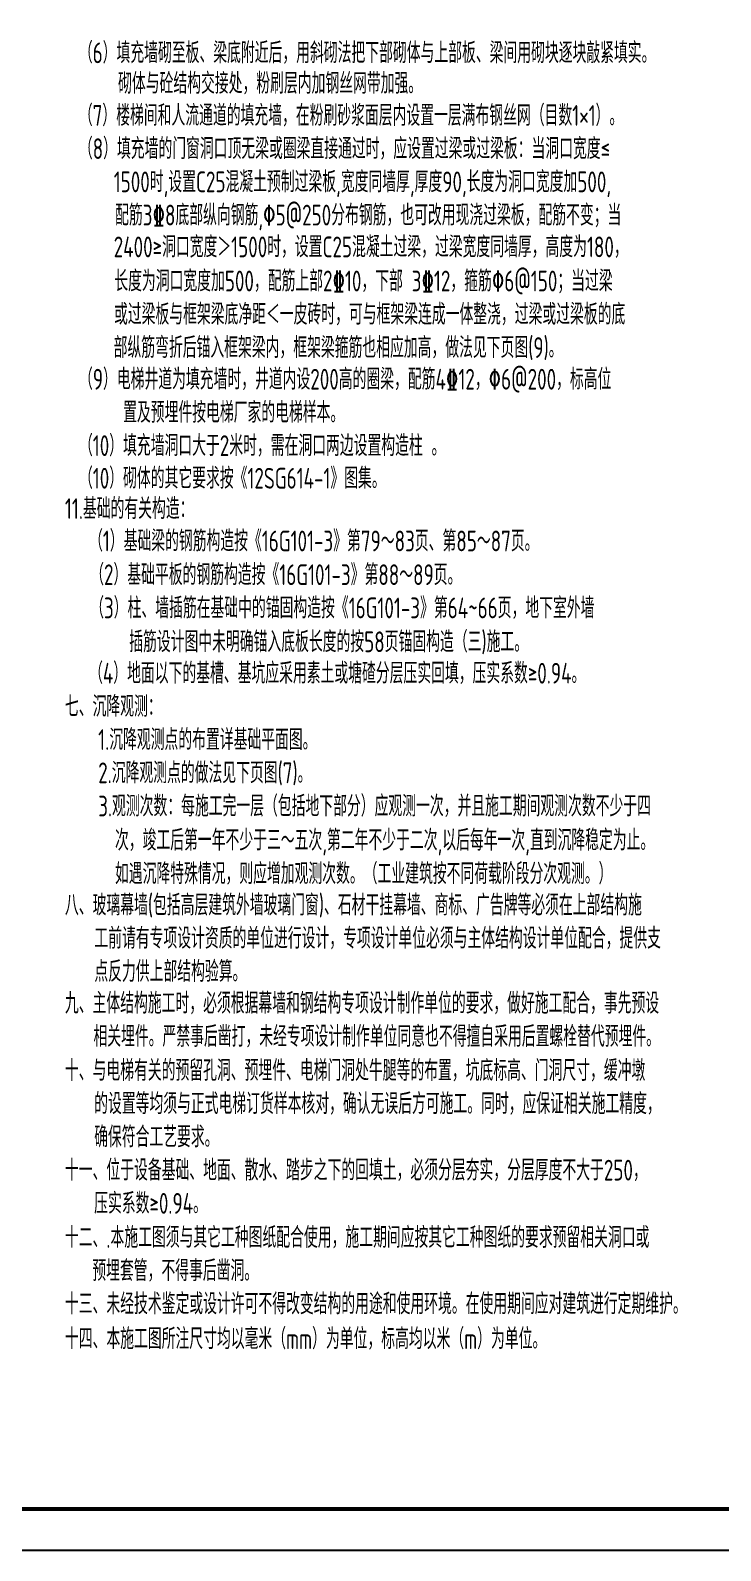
# Model space of a CAD drawing. Extents: x 1885024 to 3341100, y 16453725 to 19955423.
# Drawn here: x 3292387 to 3308993, y 18878255 to 18914869 of the extents above; entities that cross this region are included whole.
import ezdxf

# ---------------------------------------------------------------- set-up
doc = ezdxf.new("R2010")
doc.units = 0
doc.header["$LTSCALE"] = 1000
doc.header["$MEASUREMENT"] = 0
for name, color, linetype in [('3T_WOOD', 21, 'Continuous'), ('TK', 4, 'Continuous'), ('文字', 4, 'Continuous'), ('砌体-小孔砖', 50, 'Continuous')]:
    doc.layers.add(name, color=color, linetype=linetype)
doc.styles.add('TSSD_REIN', font='tssdeng.shx', dxfattribs={"width": 0.7, "bigfont": 'tssdchn.shx'})

# ---------------------------------------------------------------- blocks, each defined once
blk = doc.blocks.new('GeYuanFrame_32550481', base_point=(20.09, 4.53))
at = {"layer": 'TK'}
blk.add_lwpolyline([(20.09, 4.53), (20.09, 598.53), (861.09, 598.53), (861.09, 4.53)], close=True, dxfattribs=at)
at = {"layer": 'TK', "const_width": 1}
blk.add_lwpolyline([(45.09, 588.53), (851.09, 588.53), (851.09, 14.53), (45.09, 14.53)], close=True, dxfattribs=at)

msp = doc.modelspace()

# ---------------------------------------------------------------- block references
at = {"layer": '3T_WOOD', "xscale": 100, "yscale": 100, "zscale": 100}
msp.add_blockref('GeYuanFrame_32550481', (3257000.1, 18878255.4), dxfattribs=at)

# ---------------------------------------------------------------- texts
at = {"layer": '文字', "linetype": 'Continuous', "style": 'TSSD_REIN', "width": 0.7}
for s, p in [('（8）填充墙的门窗洞口顶无梁或圈梁直接通过时，应设置过梁或过梁板：当洞口宽度≤', (3293552.3, 18911771.2)), ('1500时,设置C25混凝土预制过梁板,宽度同墙厚,厚度90,长度为洞口宽度加500,', (3294391.2, 18910971.2)), ('配筋3\x848底部纵向钢筋,\x825@250分布钢筋，也可改用现浇过梁板，配筋不变；当', (3294424.1, 18910171.2)), ('2400≥洞口宽度＞1500时，设置C25混凝土过梁，过梁宽度同墙厚，高度为180，', (3294391.2, 18909404.8)), ('长度为洞口宽度加500，配筋上部2\x8410，下部 3\x8412，箍筋\x826@150；当过梁', (3294404.4, 18908583.5)), ('或过梁板与框架梁底净距＜一皮砖时，可与框架梁连成一体整浇，过梁或过梁板的底', (3294398.1, 18907781)), ('部纵筋弯折后锚入框架梁内，框架梁箍筋也相应加高，做法见下页图(9)。', (3294389.1, 18906981)), ('11.基础的有关构造：', (3293217.3, 18903100.7)), ('（1）基础梁的钢筋构造按《16G101-3》第79～83页、第85～87页。', (3293797.7, 18902322.1)), ('（2）基础平板的钢筋构造按《16G101-3》第88～89页。', (3293824.6, 18901509.8)), ('（3）柱、墙插筋在基础中的锚固构造按《16G101-3》第64~66页，地下室外墙', (3293824.6, 18900709.8)), ('插筋设计图中未明确锚入底板长度的按58页锚固构造（三)施工。', (3294764, 18899893.5)), ('（4）地面以下的基槽、基坑应采用素土或塘碴分层压实回填，压实系数\x930.94。', (3293797.7, 18899137.6)), ('七、沉降观测：', (3293217.3, 18898337.6)), ('1.沉降观测点的布置详基础平面图。', (3294017.3, 18897537.6)), ('2.沉降观测点的做法见下页图(7)。', (3294017.3, 18896737.6)), ('3.观测次数：每施工完一层（包括地下部分）应观测一次，并且施工期间观测次数不少于四', (3294017.3, 18895937.6)), ('次，竣工后第一年不少于三～五次,第二年不少于二次,以后每年一次,直到沉降稳定为止。', (3294421.3, 18895116.3)), ('如遇沉降特殊情况，则应增加观测次数。（工业建筑按不同荷载阶段分次观测。）', (3294421.3, 18894308.1)), ('八、玻璃幕墙(包括高层建筑外墙玻璃门窗)、石材干挂幕墙、商标、广告牌等必须在上部结构施', (3293217.3, 18893553.2)), (' 工前请有专项设计资质的单位进行设计，专项设计单位必须与主体结构设计单位配合，提供支', (3293712.9, 18892753.2)), (' 点反力供上部结构验算。', (3293712.9, 18891953.2)), ('九、主体结构施工时，必须根据幕墙和钢结构专项设计制作单位的要求，做好施工配合，事先预设', (3293217.3, 18891188.7)), (' 相关埋件。严禁事后凿打，未经专项设计制作单位同意也不得擅自采用后置螺栓替代预埋件。', (3293690.3, 18890388.7)), ('十、与电梯有关的预留孔洞、预埋件、电梯门洞处牛腿等的布置，坑底标高、门洞尺寸，缓冲墩', (3293217.3, 18889568.7)), (' 的设置等均须与正式电梯订货样本核对，确认无误后方可施工。同时，应保证相关施工精度，', (3293707.9, 18888768.7)), (' 确保符合工艺要求。', (3293707.9, 18887968.7)), ('十一、位于设备基础、地面、散水、踏步之下的回填土，必须分层夯实，分层厚度不大于250，', (3293217.3, 18887168.7)), (' 压实系数≥0.94。', (3293707.9, 18886368.7)), ('十二、.本施工图须与其它工种图纸配合使用，施工期间应按其它工种图纸的要求预留相关洞口或', (3293217.3, 18885547.5)), (' 预埋套管，不得事后凿洞。', (3293663.3, 18884747.5)), ('十三、未经技术鉴定或设计许可不得改变结构的用途和使用环境。在使用期间应对建筑进行定期维护。', (3293217.3, 18883948.6)), ('十四、本施工图所注尺寸均以毫米（mm）为单位，标高均以米（m）为单位。', (3293217.3, 18883108.4))]:
    msp.add_text(s, height=500, dxfattribs=at).set_placement(p)
at = {"layer": '砌体-小孔砖', "color": 3, "linetype": 'Continuous', "style": 'TSSD_REIN', "width": 0.7}
for s, p in [('（6）填充墙砌至板、梁底附近后，用斜砌法把下部砌体与上部板、梁间用砌块逐块敲紧填实。', (3293552.3, 18914079.8)), ('砌体与砼结构交接处，粉刷层内加钢丝网带加强。', (3294496.7, 18913343.7)), ('（7）楼梯间和人流通道的填充墙，在粉刷砂浆面层内设置一层满布钢丝网（目数1×1）。', (3293552.3, 18912571.2)), ('（9）电梯井道为填充墙时，井道内设200高的圈梁，配筋4\x8412，\x826@200，标高位', (3293555.3, 18906218.5)), ('     置及预埋件按电梯厂家的电梯样本。', (3293555.3, 18905418.5)), ('（10）填充墙洞口大于2米时，需在洞口两边设置构造柱 。', (3293555.3, 18904618.5)), ('（10）砌体的其它要求按《12SG614-1》图集。', (3293555.3, 18903833.2))]:
    msp.add_text(s, height=500, dxfattribs=at).set_placement(p)

doc.saveas('drawing.dxf')
